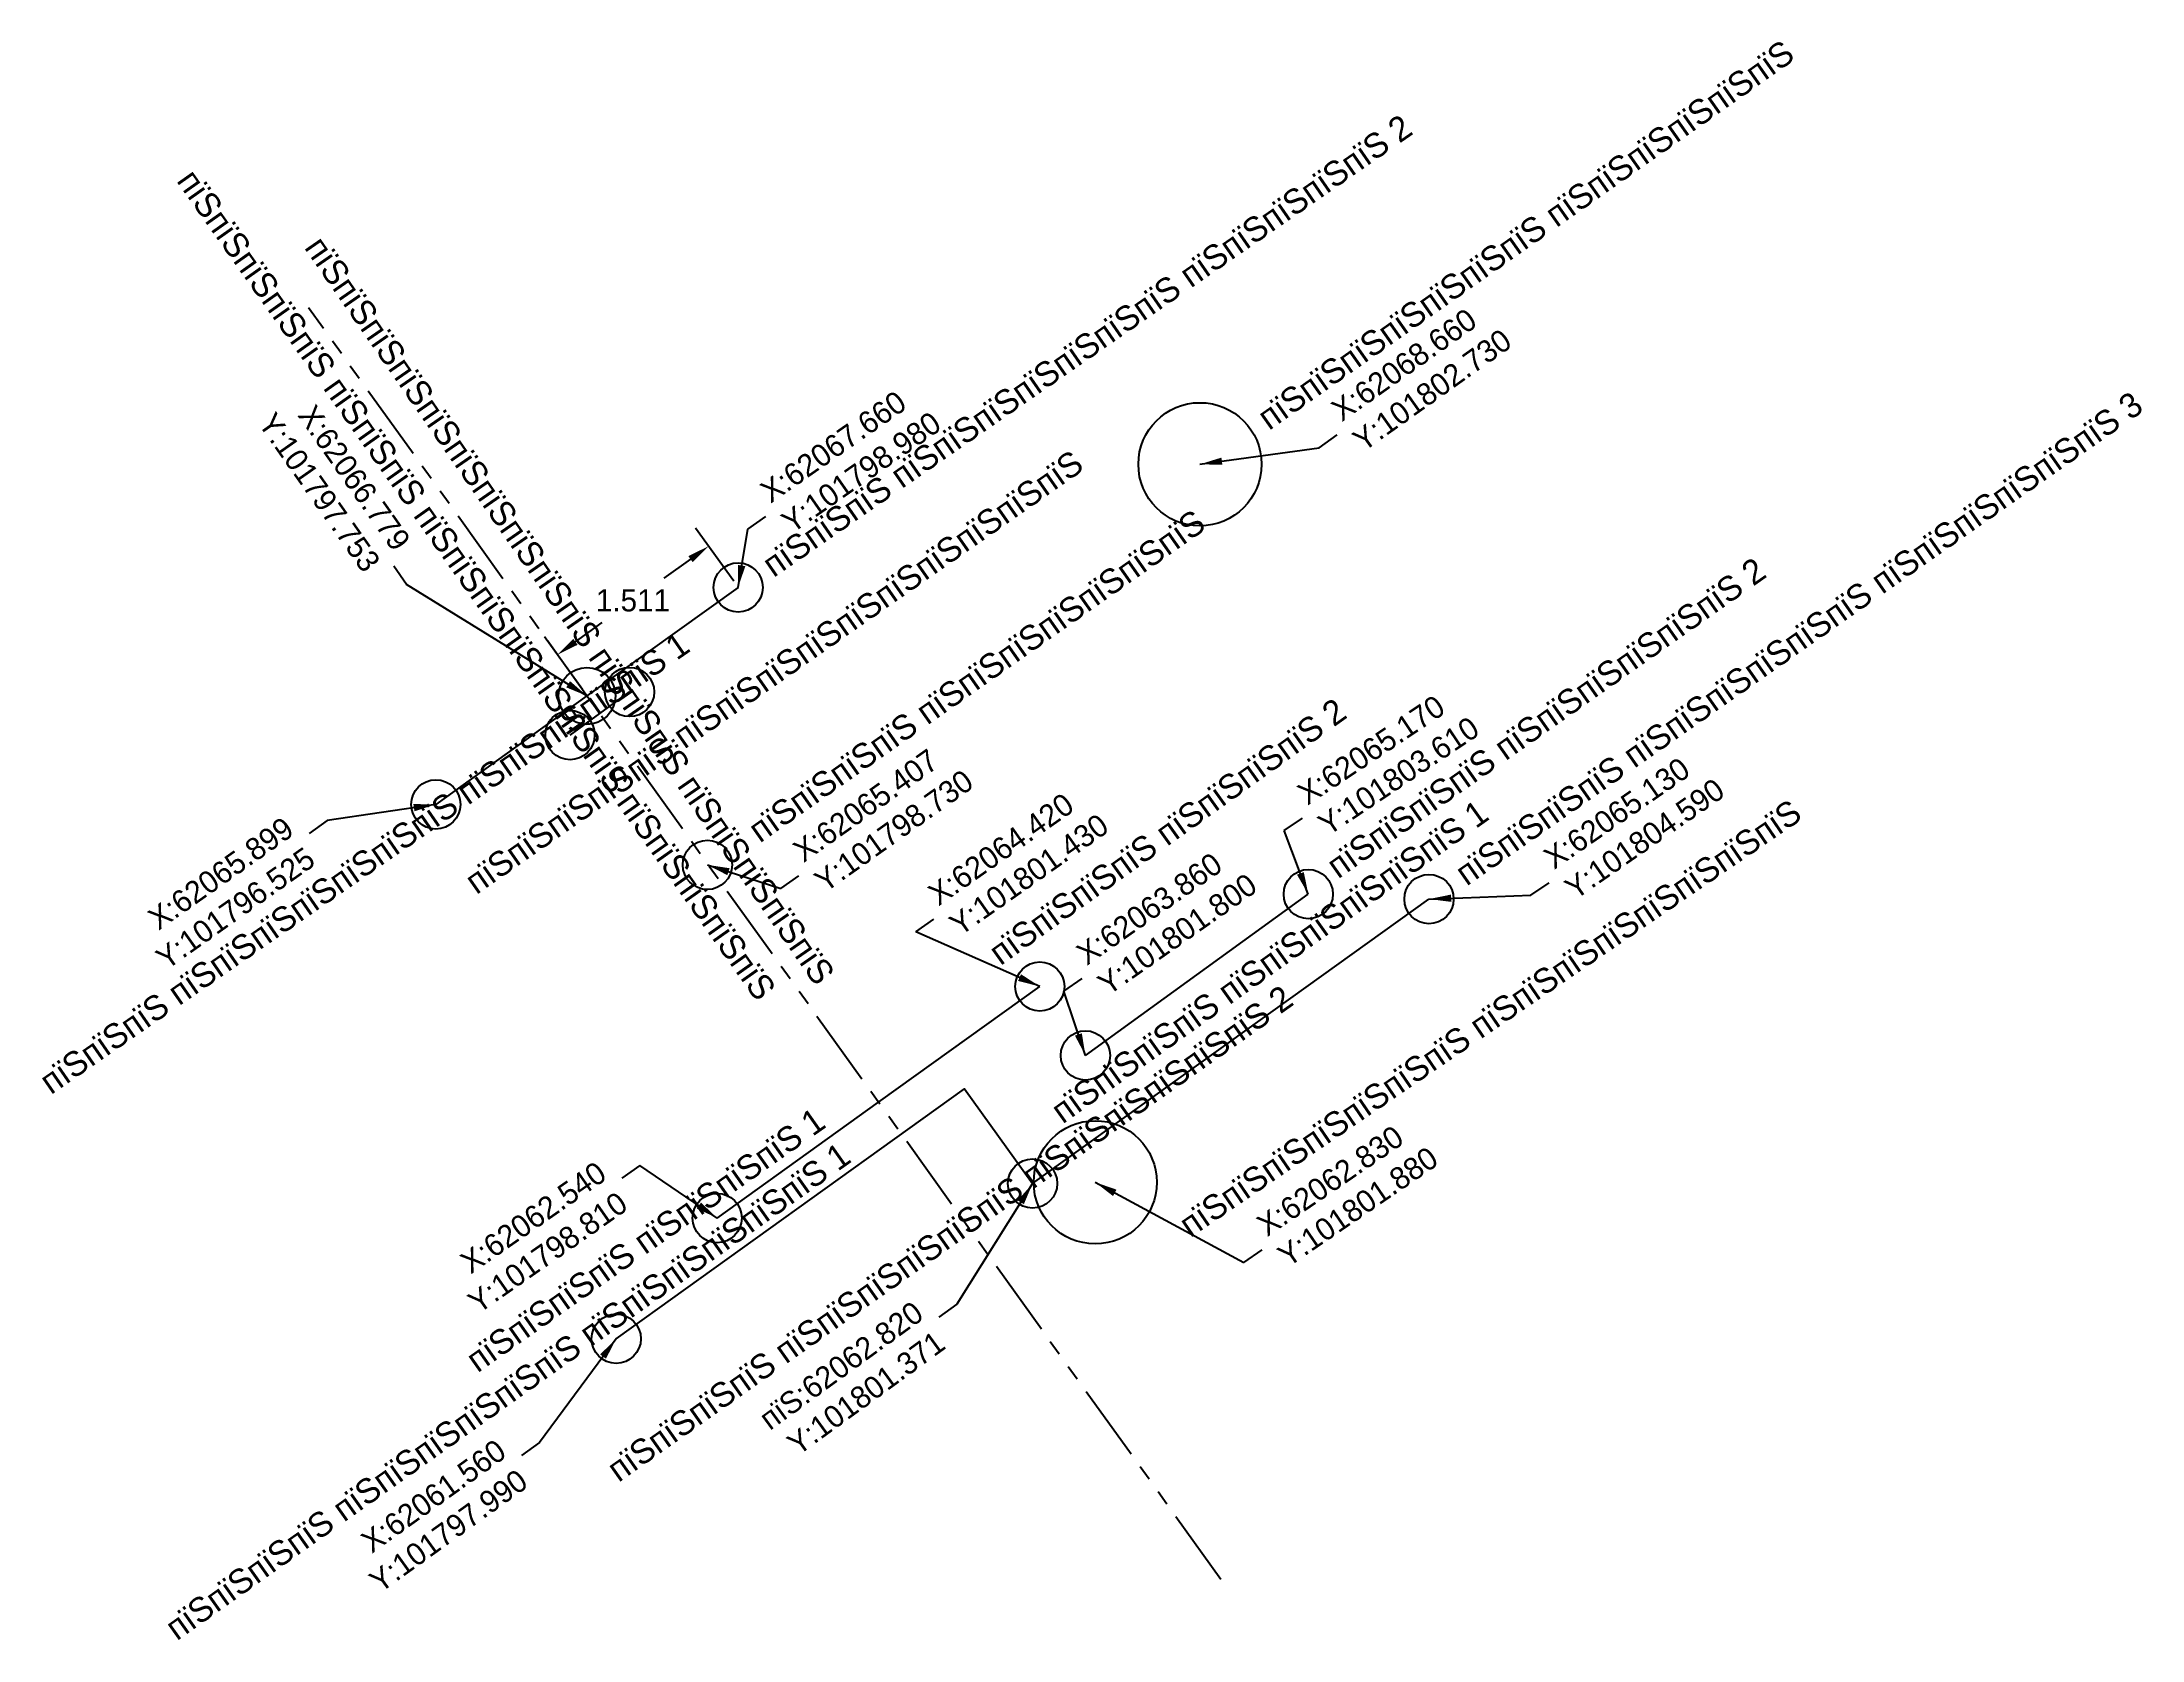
# Model space of a CAD drawing. Header units: feet. Extents: x 101793.3 to 101810.4, y 62059.1 to 62072.1.
import ezdxf
from ezdxf.enums import TextEntityAlignment as Align

# ---------------------------------------------------------------- set-up
doc = ezdxf.new("R2010")
doc.units = ezdxf.units.FT
doc.header["$MEASUREMENT"] = 0
doc.linetypes.add('PHANTOM2', pattern=[1.25, 0.625, -0.125, 0.125, -0.125, 0.125, -0.125])
doc.linetypes.add('пїЅпїЅпїЅпїЅпїЅпїЅпїЅпїЅпїЅпїЅпїЅпїЅпїЅпїЅ', pattern=[0])
doc.dimstyles.get("Standard").update_dxf_attribs({"dimtxt": 0.18, "dimasz": 0.18, "dimexe": 0.18, "dimexo": 0.0625, "dimgap": 0.09, "dimtad": 0, "dimtih": 1, "dimtoh": 1, "dimdec": 3, "dimzin": 0, "dimdsep": 46, "dimtxsty": 'Standard', "dimcen": 0.09, "dimadec": 0, "dimazin": 0, "dimtfac": 1, "dimtdec": 3, "dimtofl": 0, "dimtmove": 0, "dimatfit": 3, "dimfxl": 1, "dimtolj": 1, "dimtzin": 0, "dimarcsym": 0})

# ---------------------------------------------------------------- blocks, each defined once
blk = doc.blocks.new('*D1318')
at = {"color": 0, "lineweight": -2}
for p, q in [((101798.944, 62067.711), (101798.635, 62068.141)), ((101798.594, 62067.89), (101798.377, 62067.734)), ((101797.716, 62066.83), (101797.408, 62067.26)), ((101797.659, 62067.219), (101797.875, 62067.374))]:
    blk.add_line(p, q, dxfattribs=at)
at = {"color": 0}
for points in [[(101798.576, 62067.914), (101798.611, 62067.865), (101798.74, 62067.995)], [(101797.641, 62067.243), (101797.676, 62067.194), (101797.513, 62067.114)]]:
    blk.add_solid(points, dxfattribs=at)
at = {"color": 0, "insert": (101798.126, 62067.554), "char_height": 0.18, "attachment_point": 5}
blk.add_mtext('\\A1;1.511', dxfattribs=at)

msp = doc.modelspace()

# ---------------------------------------------------------------- linework, layer by layer
at = {"linetype": 'PHANTOM2'}
msp.add_lwpolyline([(101802.8996, 62059.6064), (101795.4911, 62069.9309)], dxfattribs=at)
at = {"color": 5, "linetype": 'пїЅпїЅпїЅпїЅпїЅпїЅпїЅпїЅпїЅпїЅпїЅпїЅпїЅпїЅ'}
for points in [[(101798.98, 62067.66), (101797.7526, 62066.7793)], [(101797.7526, 62066.7793), (101796.5252, 62065.8985)]]:
    msp.add_lwpolyline(points, dxfattribs=at)
at = {"color": 4, "linetype": 'пїЅпїЅпїЅпїЅпїЅпїЅпїЅпїЅпїЅпїЅпїЅпїЅпїЅпїЅ'}
msp.add_lwpolyline([(101797.6147, 62066.4614), (101797.8565, 62066.6363), (101798.0983, 62066.8112)], dxfattribs=at)
at = {"color": 2, "linetype": 'пїЅпїЅпїЅпїЅпїЅпїЅпїЅпїЅпїЅпїЅпїЅпїЅпїЅпїЅ'}
msp.add_lwpolyline([(101797.99, 62061.56), (101800.8187, 62063.5898), (101801.371, 62062.8202), (101804.59, 62065.13)], dxfattribs=at)
at = {"color": 6, "linetype": 'пїЅпїЅпїЅпїЅпїЅпїЅпїЅпїЅпїЅпїЅпїЅпїЅпїЅпїЅ'}
msp.add_lwpolyline([(101801.8, 62063.86), (101803.61, 62065.17)], dxfattribs=at)
at = {"color": 150, "linetype": 'пїЅпїЅпїЅпїЅпїЅпїЅпїЅпїЅпїЅпїЅпїЅпїЅпїЅпїЅ'}
msp.add_lwpolyline([(101798.81, 62062.54), (101800.12, 62063.48), (101801.43, 62064.42)], dxfattribs=at)
at = {"color": 3, "linetype": 'Continuous'}
for centre in [(101802.73, 62068.66), (101801.88, 62062.83)]:
    msp.add_circle(centre, 0.5, dxfattribs=at)
at = {"color": 5, "linetype": 'Continuous'}
for centre in [(101798.98, 62067.66), (101796.5252, 62065.8985)]:
    msp.add_circle(centre, 0.2, dxfattribs=at)
at = {"color": 1, "linetype": 'Continuous'}
msp.add_circle((101797.7526, 62066.7793), 0.231, dxfattribs=at)
at = {"color": 4, "linetype": 'Continuous'}
for centre in [(101798.0983, 62066.8112), (101797.6147, 62066.4614)]:
    msp.add_circle(centre, 0.2, dxfattribs=at)
at = {"color": 30, "linetype": 'Continuous'}
msp.add_circle((101798.7305, 62065.4072), 0.2, dxfattribs=at)
at = {"color": 6, "linetype": 'Continuous'}
for centre in [(101803.61, 62065.17), (101801.8, 62063.86)]:
    msp.add_circle(centre, 0.2, dxfattribs=at)
at = {"color": 2, "linetype": 'Continuous'}
for centre in [(101804.59, 62065.13), (101801.371, 62062.8202), (101797.99, 62061.56)]:
    msp.add_circle(centre, 0.2, dxfattribs=at)
at = {"color": 150, "linetype": 'Continuous'}
for centre in [(101801.43, 62064.42), (101798.81, 62062.54)]:
    msp.add_circle(centre, 0.2, dxfattribs=at)

# ---------------------------------------------------------------- texts
at = {"color": 3, "linetype": 'пїЅпїЅпїЅпїЅпїЅпїЅпїЅпїЅпїЅпїЅпїЅпїЅпїЅпїЅ'}
for s, rotation, p in [('пїЅпїЅпїЅпїЅпїЅпїЅпїЅ пїЅпїЅпїЅпїЅпїЅпїЅ', 35.21091, (101803.3258, 62068.8815, 688.73)), ('пїЅпїЅпїЅпїЅпїЅпїЅпїЅ пїЅпїЅпїЅпїЅпїЅпїЅпїЅпїЅ', 34.38169, (101802.6852, 62062.3269))]:
    msp.add_text(s, height=0.2, rotation=rotation, dxfattribs=at).set_placement(p, align=Align.BOTTOM_LEFT)
at = {"color": 5, "linetype": 'пїЅпїЅпїЅпїЅпїЅпїЅпїЅпїЅпїЅпїЅпїЅпїЅпїЅпїЅ'}
for s, p in [('пїЅпїЅпїЅ пїЅпїЅпїЅпїЅпїЅпїЅпїЅ пїЅпїЅпїЅпїЅпїЅ 2', (101799.3021, 62067.6866)), ('пїЅпїЅпїЅ пїЅпїЅпїЅпїЅпїЅпїЅпїЅ пїЅпїЅпїЅпїЅпїЅ 1', (101793.4337, 62063.4879))]:
    msp.add_text(s, height=0.2, rotation=34.75771, dxfattribs=at).set_placement(p, align=Align.BOTTOM_LEFT)
at = {"color": 1, "linetype": 'пїЅпїЅпїЅпїЅпїЅпїЅпїЅпїЅпїЅпїЅпїЅпїЅпїЅпїЅ'}
msp.add_text('пїЅпїЅпїЅпїЅпїЅ пїЅпїЅпїЅ пїЅпїЅпїЅпїЅпїЅпїЅпїЅ пїЅпїЅпїЅпїЅпїЅ', height=0.2, rotation=305.27684, dxfattribs=at).set_placement((101794.3655, 62070.9264), align=Align.BOTTOM_LEFT)
at = {"linetype": 'пїЅпїЅпїЅпїЅпїЅпїЅпїЅпїЅпїЅпїЅпїЅпїЅпїЅпїЅ'}
msp.add_text('пїЅпїЅпїЅпїЅпїЅпїЅпїЅпїЅпїЅпїЅ пїЅпїЅпїЅ пїЅпїЅпїЅпїЅпїЅ', height=0.2, rotation=304.70932, dxfattribs=at).set_placement((101795.4029, 62070.3849), align=Align.BOTTOM_LEFT)
at = {"color": 2, "linetype": 'пїЅпїЅпїЅпїЅпїЅпїЅпїЅпїЅпїЅпїЅпїЅпїЅпїЅпїЅ'}
for s, rotation, p in [('пїЅпїЅпїЅпїЅ пїЅпїЅпїЅпїЅпїЅпїЅ пїЅпїЅпїЅпїЅпїЅпїЅ 3', 35.0684, (101804.93, 62065.1818, 686.17)), ('пїЅпїЅпїЅпїЅ пїЅпїЅпїЅпїЅпїЅпїЅ пїЅпїЅпїЅпїЅпїЅпїЅ 2', 35.28989, (101798.0438, 62060.3404)), ('пїЅпїЅпїЅпїЅ пїЅпїЅпїЅпїЅпїЅпїЅ пїЅпїЅпїЅпїЅпїЅпїЅ 1', 35.38591, (101794.457, 62059.0544))]:
    msp.add_text(s, height=0.2, rotation=rotation, dxfattribs=at).set_placement(p, align=Align.BOTTOM_LEFT)
at = {"color": 4, "linetype": 'пїЅпїЅпїЅпїЅпїЅпїЅпїЅпїЅпїЅпїЅпїЅпїЅпїЅпїЅ'}
msp.add_text('пїЅпїЅпїЅпїЅпїЅ пїЅпїЅпїЅпїЅпїЅпїЅпїЅпїЅпїЅпїЅ', height=0.2, rotation=34.97291, dxfattribs=at).set_placement((101796.8889, 62065.1127), align=Align.BOTTOM_LEFT)
at = {"color": 30, "linetype": 'пїЅпїЅпїЅпїЅпїЅпїЅпїЅпїЅпїЅпїЅпїЅпїЅпїЅпїЅ'}
msp.add_text('пїЅпїЅпїЅпїЅ пїЅпїЅпїЅпїЅпїЅпїЅпїЅ', height=0.2, rotation=35.15147, dxfattribs=at).set_placement((101799.1909, 62065.5313), align=Align.BOTTOM_LEFT)
at = {"color": 6, "linetype": 'пїЅпїЅпїЅпїЅпїЅпїЅпїЅпїЅпїЅпїЅпїЅпїЅпїЅпїЅ'}
for s, rotation, p in [('пїЅпїЅпїЅпїЅ пїЅпїЅпїЅпїЅпїЅпїЅ 2', 35.1857, (101803.8865, 62065.2406, 688.27)), ('пїЅпїЅпїЅпїЅ пїЅпїЅпїЅпїЅпїЅпїЅ 1', 35.54813, (101801.6499, 62063.2509, 688.27))]:
    msp.add_text(s, height=0.2, rotation=rotation, dxfattribs=at).set_placement(p, align=Align.BOTTOM_LEFT)
at = {"color": 150, "linetype": 'пїЅпїЅпїЅпїЅпїЅпїЅпїЅпїЅпїЅпїЅпїЅпїЅпїЅпїЅ'}
for s, rotation, p in [('пїЅпїЅпїЅпїЅ пїЅпїЅпїЅпїЅ 2', 35.61049, (101801.1452, 62064.5363)), ('пїЅпїЅпїЅпїЅ пїЅпїЅпїЅпїЅ 1', 35.20707, (101796.8988, 62061.23))]:
    msp.add_text(s, height=0.2, rotation=rotation, dxfattribs=at).set_placement(p, align=Align.BOTTOM_LEFT)
at = {"color": 3, "linetype": 'Continuous', "char_height": 0.18, "attachment_point": 4}
for s, insert, rotation in [('\\A1;X:62068.660\\PY:101802.730', (101803.9174, 62068.9501), 35.38483), ('\\A1;X:62062.830\\PY:101801.880', (101803.3091, 62062.3321), 34.3993)]:
    msp.add_mtext(s, dxfattribs=dict(at, insert=insert, rotation=rotation))
at = {"color": 1, "insert": (101796.1326, 62067.9054), "char_height": 0.18, "attachment_point": 6, "rotation": 305.10756}
msp.add_mtext('\\A1;X:62066.779\\PY:101797.753', dxfattribs=at)
at = {"color": 5, "char_height": 0.18}
for s, insert, attachment_point, rotation in [('\\A1;X:62067.660\\PY:101798.980', (101799.279, 62068.2882), 4, 34.94246), ('\\A1;X:62065.899\\PY:101796.525', (101795.4226, 62065.6105), 6, 35.32422)]:
    msp.add_mtext(s, dxfattribs=dict(at, insert=insert, attachment_point=attachment_point, rotation=rotation))
at = {"color": 6, "char_height": 0.18, "attachment_point": 4}
for s, insert, rotation in [('\\A1;X:62065.170\\PY:101803.610', (101803.637, 62065.836), 33.83537), ('\\A1;X:62063.860\\PY:101801.800', (101801.8468, 62064.5359), 35.10613)]:
    msp.add_mtext(s, dxfattribs=dict(at, insert=insert, rotation=rotation))
at = {"color": 30, "insert": (101799.5467, 62065.3715), "char_height": 0.18, "attachment_point": 4, "rotation": 35.40847}
msp.add_mtext('\\A1;X:62065.407\\PY:101798.730', dxfattribs=at)
at = {"color": 2, "char_height": 0.18}
for s, insert, attachment_point, rotation in [('\\A1;X:62065.130\\PY:101804.590', (101805.64, 62065.3141), 4, 34.79545), ('\\A1;пїЅ:62062.820\\PY:101801.371', (101800.5364, 62061.6808), 6, 36.0807), ('\\A1;X:62061.560\\PY:101797.990', (101797.1482, 62060.5593), 6, 35.74938)]:
    msp.add_mtext(s, dxfattribs=dict(at, insert=insert, attachment_point=attachment_point, rotation=rotation))
at = {"color": 150, "char_height": 0.18}
for s, insert, attachment_point, rotation in [('\\A1;X:62064.420\\PY:101801.430', (101800.6424, 62065.019), 4, 35.15835), ('\\A1;X:62062.540\\PY:101798.810', (101797.9617, 62062.8123), 6, 34.97809)]:
    msp.add_mtext(s, dxfattribs=dict(at, insert=insert, attachment_point=attachment_point, rotation=rotation))

# ---------------------------------------------------------------- dimensions: what is measured, and where the dimension line sits
at = {"color": 1}
dim = msp.add_aligned_dim(p1=(101798.98, 62067.66), p2=(101797.7526, 62066.7793), distance=-0.4118, dimstyle='Standard', override={"dimdec": 3, "dimfxl": 1.25, "dimtfill": 1, "dimtfillclr": 256, "dimarcsym": 1}, dxfattribs=at)
dim.commit()
dim.dimension.update_dxf_attribs({"geometry": '*D1318', "text_midpoint": (101798.1262, 62067.5542)})

# ---------------------------------------------------------------- leaders
at = {"color": 3, "linetype": 'Continuous', "annotation_type": 0, "has_hookline": 1, "hookline_direction": 0}
for points, horizontal_direction in [([(101802.73, 62068.66), (101803.6973, 62068.7938), (101803.8441, 62068.898)], (0.815281, 0.579065, 0)), ([(101801.88, 62062.83), (101803.0863, 62062.1796), (101803.2348, 62062.2813)], (0.82512, 0.564957, 0))]:
    msp.add_leader(points, dimstyle='Standard', dxfattribs=dict(at, horizontal_direction=horizontal_direction))
at = {"color": 1, "annotation_type": 0, "has_hookline": 1, "hookline_direction": 1, "text_width": 1.71, "horizontal_direction": (0.575113, -0.818074, 0)}
msp.add_leader([(101797.7526, 62066.7793), (101796.2879, 62067.6845), (101796.1844, 62067.8318)], dimstyle='Standard', override={"dimfxl": 1.25, "dimtfill": 1, "dimtfillclr": 256, "dimarcsym": 1}, dxfattribs=at)
at = {"color": 5, "annotation_type": 0, "has_hookline": 1}
for points, hookline_direction, text_width, horizontal_direction in [([(101798.98, 62067.66), (101799.0577, 62068.1335), (101799.2052, 62068.2366)], 0, 1.68, (0.819728, 0.572754, 0)), ([(101796.5252, 62065.8985), (101795.6429, 62065.7666), (101795.496, 62065.6625)], 1, 1.71, (0.815893, 0.578203, 0))]:
    msp.add_leader(points, dimstyle='Standard', override={"dimfxl": 1.25, "dimtfill": 1, "dimtfillclr": 256, "dimarcsym": 1}, dxfattribs=dict(at, hookline_direction=hookline_direction, text_width=text_width, horizontal_direction=horizontal_direction))
at = {"color": 6, "annotation_type": 0, "has_hookline": 1, "hookline_direction": 0}
for points, text_width, horizontal_direction in [([(101803.61, 62065.17), (101803.4128, 62065.6857), (101803.5623, 62065.7859)], 1.59, (0.830641, 0.556808, 0)), ([(101801.8, 62063.86), (101801.6259, 62064.3807), (101801.7732, 62064.4842)], 1.62, (0.818088, 0.575093, 0))]:
    msp.add_leader(points, dimstyle='Standard', override={"dimfxl": 1.25, "dimtfill": 1, "dimtfillclr": 256, "dimarcsym": 1}, dxfattribs=dict(at, text_width=text_width, horizontal_direction=horizontal_direction))
at = {"color": 30, "annotation_type": 0, "has_hookline": 1, "hookline_direction": 0, "text_width": 1.68, "horizontal_direction": (0.815042, 0.579402, 0)}
msp.add_leader([(101798.7305, 62065.4072), (101799.3267, 62065.215), (101799.4734, 62065.3193)], dimstyle='Standard', override={"dimfxl": 1.25, "dimtfill": 1, "dimtfillclr": 256, "dimarcsym": 1}, dxfattribs=at)
at = {"color": 2, "annotation_type": 0, "has_hookline": 1}
for points, hookline_direction, text_width, horizontal_direction in [([(101804.59, 62065.13), (101805.4183, 62065.1601), (101805.5661, 62065.2628)], 0, 1.65, (0.821194, 0.570648, 0)), ([(101801.371, 62062.8202), (101800.7546, 62061.8398), (101800.6091, 62061.7338)], 1, 1.62, (0.808188, 0.588924, 0)), ([(101797.99, 62061.56), (101797.3674, 62060.717), (101797.2213, 62060.6119)], 1, 1.68, (0.81158, 0.584241, 0))]:
    msp.add_leader(points, dimstyle='Standard', override={"dimfxl": 1.25, "dimtfill": 1, "dimtfillclr": 256, "dimarcsym": 1}, dxfattribs=dict(at, hookline_direction=hookline_direction, text_width=text_width, horizontal_direction=horizontal_direction))
at = {"color": 150, "annotation_type": 0, "has_hookline": 1, "text_width": 1.62}
for points, hookline_direction, horizontal_direction in [([(101801.43, 62064.42), (101800.4217, 62064.8635), (101800.5689, 62064.9671)], 0, (0.817564, 0.575838, 0)), ([(101798.81, 62062.54), (101798.1829, 62062.967), (101798.0355, 62062.8639)], 1, (0.819371, 0.573263, 0))]:
    msp.add_leader(points, dimstyle='Standard', override={"dimfxl": 1.25, "dimtfill": 1, "dimtfillclr": 256, "dimarcsym": 1}, dxfattribs=dict(at, hookline_direction=hookline_direction, horizontal_direction=horizontal_direction))

doc.saveas('drawing.dxf')
